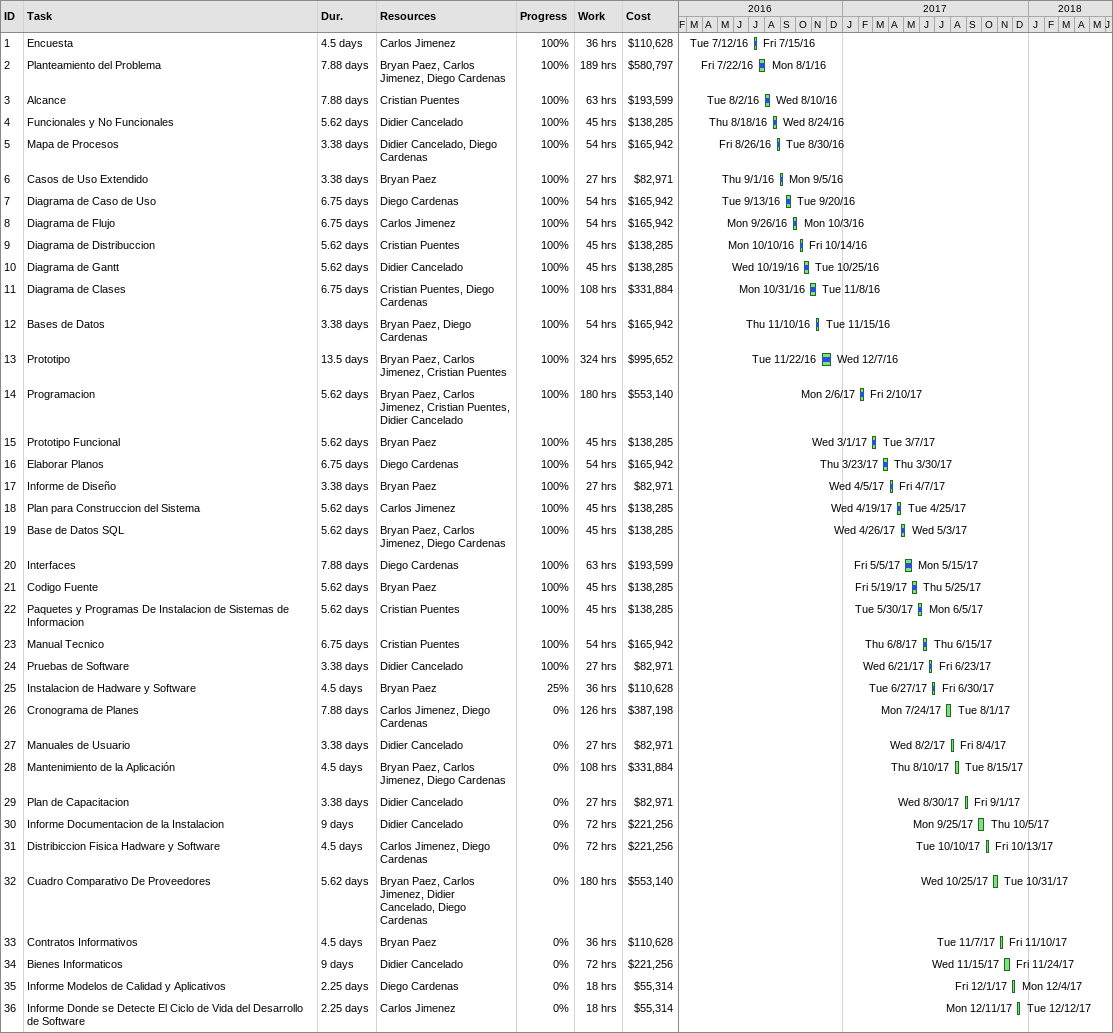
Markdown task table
| ID | Task | Duration | Start | Finish | Resources | % complete | Work (h) | Cost ($) |
|---|---|---|---|---|---|---|---|---|
| 1 | Encuesta | 4.5d | 2016-07-12 | 2016-07-15 | Carlos Jimenez | 100 | 36 | 110628 |
| 2 | Planteamiento del Problema | 7.88d | 2016-07-22 | 2016-08-01 | Bryan Paez, Carlos Jimenez, Diego Cardenas | 100 | 189 | 580797 |
| 3 | Alcance | 7.88d | 2016-08-02 | 2016-08-10 | Cristian Puentes | 100 | 63 | 193599 |
| 4 | Funcionales y No Funcionales | 5.62d | 2016-08-18 | 2016-08-24 | Didier Cancelado | 100 | 45 | 138285 |
| 5 | Mapa de Procesos | 3.38d | 2016-08-26 | 2016-08-30 | Didier Cancelado, Diego Cardenas | 100 | 54 | 165942 |
| 6 | Casos de Uso Extendido | 3.38d | 2016-09-01 | 2016-09-05 | Bryan Paez | 100 | 27 | 82971 |
| 7 | Diagrama de Caso de Uso | 6.75d | 2016-09-13 | 2016-09-20 | Diego Cardenas | 100 | 54 | 165942 |
| 8 | Diagrama de Flujo | 6.75d | 2016-09-26 | 2016-10-03 | Carlos Jimenez | 100 | 54 | 165942 |
| 9 | Diagrama de Distribuccion | 5.62d | 2016-10-10 | 2016-10-14 | Cristian Puentes | 100 | 45 | 138285 |
| 10 | Diagrama de Gantt | 5.62d | 2016-10-19 | 2016-10-25 | Didier Cancelado | 100 | 45 | 138285 |
| 11 | Diagrama de Clases | 6.75d | 2016-10-31 | 2016-11-08 | Cristian Puentes, Diego Cardenas | 100 | 108 | 331884 |
| 12 | Bases de Datos | 3.38d | 2016-11-10 | 2016-11-15 | Bryan Paez, Diego Cardenas | 100 | 54 | 165942 |
| 13 | Prototipo | 13.5d | 2016-11-22 | 2016-12-07 | Bryan Paez, Carlos Jimenez, Cristian Puentes | 100 | 324 | 995652 |
| 14 | Programacion | 5.62d | 2017-02-06 | 2017-02-10 | Bryan Paez, Carlos Jimenez, Cristian Puentes, Didier Cancelado | 100 | 180 | 553140 |
| 15 | Prototipo Funcional | 5.62d | 2017-03-01 | 2017-03-07 | Bryan Paez | 100 | 45 | 138285 |
| 16 | Elaborar Planos | 6.75d | 2017-03-23 | 2017-03-30 | Diego Cardenas | 100 | 54 | 165942 |
| 17 | Informe de Diseño | 3.38d | 2017-04-05 | 2017-04-07 | Bryan Paez | 100 | 27 | 82971 |
| 18 | Plan para Construccion del Sistema | 5.62d | 2017-04-19 | 2017-04-25 | Carlos Jimenez | 100 | 45 | 138285 |
| 19 | Base de Datos SQL | 5.62d | 2017-04-26 | 2017-05-03 | Bryan Paez, Carlos Jimenez, Diego Cardenas | 100 | 45 | 138285 |
| 20 | Interfaces | 7.88d | 2017-05-05 | 2017-05-15 | Diego Cardenas | 100 | 63 | 193599 |
| 21 | Codigo Fuente | 5.62d | 2017-05-19 | 2017-05-25 | Bryan Paez | 100 | 45 | 138285 |
| 22 | Paquetes y Programas De Instalacion de Sistemas de Informacion | 5.62d | 2017-05-30 | 2017-06-05 | Cristian Puentes | 100 | 45 | 138285 |
| 23 | Manual Tecnico | 6.75d | 2017-06-08 | 2017-06-15 | Cristian Puentes | 100 | 54 | 165942 |
| 24 | Pruebas de Software | 3.38d | 2017-06-21 | 2017-06-23 | Didier Cancelado | 100 | 27 | 82971 |
| 25 | Instalacion de Hadware y Software | 4.5d | 2017-06-27 | 2017-06-30 | Bryan Paez | 25 | 36 | 110628 |
| 26 | Cronograma de Planes | 7.88d | 2017-07-24 | 2017-08-01 | Carlos Jimenez, Diego Cardenas | 0 | 126 | 387198 |
| 27 | Manuales de Usuario | 3.38d | 2017-08-02 | 2017-08-04 | Didier Cancelado | 0 | 27 | 82971 |
| 28 | Mantenimiento de la Aplicación | 4.5d | 2017-08-10 | 2017-08-15 | Bryan Paez, Carlos Jimenez, Diego Cardenas | 0 | 108 | 331884 |
| 29 | Plan de Capacitacion | 3.38d | 2017-08-30 | 2017-09-01 | Didier Cancelado | 0 | 27 | 82971 |
| 30 | Informe Documentacion de la Instalacion | 9d | 2017-09-25 | 2017-10-05 | Didier Cancelado | 0 | 72 | 221256 |
| 31 | Distribiccion Fisica Hadware y Software | 4.5d | 2017-10-10 | 2017-10-13 | Carlos Jimenez, Diego Cardenas | 0 | 72 | 221256 |
| 32 | Cuadro Comparativo De Proveedores | 5.62d | 2017-10-25 | 2017-10-31 | Bryan Paez, Carlos Jimenez, Didier Cancelado, Diego Cardenas | 0 | 180 | 553140 |
| 33 | Contratos Informativos | 4.5d | 2017-11-07 | 2017-11-10 | Bryan Paez | 0 | 36 | 110628 |
| 34 | Bienes Informaticos | 9d | 2017-11-15 | 2017-11-24 | Didier Cancelado | 0 | 72 | 221256 |
| 35 | Informe Modelos de Calidad y Aplicativos | 2.25d | 2017-12-01 | 2017-12-04 | Diego Cardenas | 0 | 18 | 55314 |
| 36 | Informe Donde se Detecte El Ciclo de Vida del Desarrollo de Software | 2.25d | 2017-12-11 | 2017-12-12 | Carlos Jimenez | 0 | 18 | 55314 |
